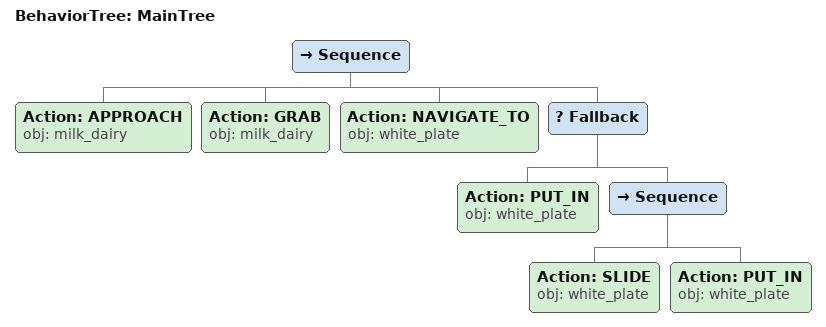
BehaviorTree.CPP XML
<root main_tree_to_execute="MainTree">
  <BehaviorTree ID="MainTree">
    <Sequence>
      <!-- Approach milk_dairy -->
      <Action ID="APPROACH" obj="milk_dairy" />
      <!-- Grab milk_dairy -->
      <Action ID="GRAB" obj="milk_dairy" />
      <!-- Navigate to white_plate -->
      <Action ID="NAVIGATE_TO" obj="white_plate" />
      <!-- Fallback: if PLACE_INSIDE white_plate fails, try PUSH to reposition -->
      <Fallback>
        <!-- Place inside white_plate -->
        <Action ID="PUT_IN" obj="white_plate" />
        <Sequence>
          <!-- Push white_plate forward toward front edge of table -->
          <Action ID="SLIDE" obj="white_plate" />
          <!-- Place inside white_plate -->
          <Action ID="PUT_IN" obj="white_plate" />
        </Sequence>
      </Fallback>
    </Sequence>
  </BehaviorTree>
</root>
